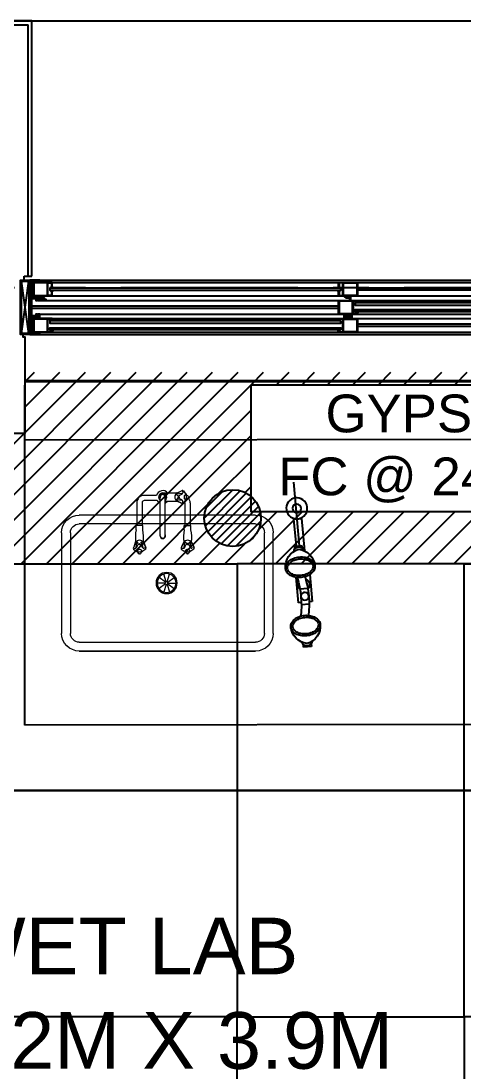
# Model space of a CAD drawing. Header units: millimetres. Extents: x -661525 to 498941, y 282148 to 1359693.
# Drawn here: x -336024 to -334852, y 451953 to 454733 of the extents above; entities that cross this region are included whole.
import ezdxf

# ---------------------------------------------------------------- set-up
doc = ezdxf.new("R2010")
doc.units = ezdxf.units.MM
doc.header["$LTSCALE"] = 2.5
doc.linetypes.add('CENTER', pattern=[2, 1.25, -0.25, 0.25, -0.25])
doc.layers.get('0').update_dxf_attribs({"linetype": 'CONTINUOUS'})
for name, color, linetype in [('A-ALU-SECTION', 11, 'CONTINUOUS'), ('A-ANNO-GRID', 5, 'CENTER'), ('A-ANNO-TEXT', 7, 'CONTINUOUS'), ('A-ELEV', 8, 'CONTINUOUS'), ('A-ELEV-MEDM', 34, 'CONTINUOUS'), ('A-ELEV-THIN', 8, 'CONTINUOUS'), ('A-GLAZ', 5, 'CONTINUOUS'), ('A-WALL-JAMB', 11, 'CONTINUOUS'), ('A-WALL-PLAS', 8, 'CONTINUOUS'), ('CEILING', 11, 'CONTINUOUS'), ('I-FURN', 14, 'CONTINUOUS'), ('I-SECT', 3, 'CONTINUOUS')]:
    doc.layers.add(name, color=color, linetype=linetype)
doc.layers.add('lab furniture', color=34, linetype='CONTINUOUS', lineweight=18)
doc.layers.add('Wall - Stone Hatch', color=252, linetype='CONTINUOUS', lineweight=13)
doc.styles.add('ROMAND', font='ROMAND')

# ---------------------------------------------------------------- blocks, each defined once
blk = doc.blocks.new('LIGHTS')
at = {"layer": 'CEILING', "transparency": 33554687}
h = blk.add_hatch(dxfattribs=at)
h.set_pattern_fill('ANGLE', color=40, scale=8)
h.set_pattern_definition([(0, (-357159.19, 594292.36), (0, 55.88), [40.64, -15.24]), (90, (-357159.19, 594292.36), (-55.88, 3e-15), [40.64, -15.24])])
h.paths.add_polyline_path([(-357709.2, 594292.4), (-357159.2, 594292.4), (-357159.2, 594842.4), (-357709.2, 594842.4)])
at = {"layer": 'CEILING', "color": 40}
for points in [[(-357734.2, 594267.4), (-357134.2, 594267.4), (-357134.2, 594867.4), (-357734.2, 594867.4)], [(-357709.2, 594292.4), (-357159.2, 594292.4), (-357159.2, 594842.4), (-357709.2, 594842.4)]]:
    blk.add_lwpolyline(points, close=True, dxfattribs=at)

msp = doc.modelspace()

# ---------------------------------------------------------------- hatches: boundary and pattern name
at = {"layer": 'CEILING', "transparency": 33554607}
h = msp.add_hatch(dxfattribs=at)
h.set_pattern_fill('ANSI31', color=254, scale=15)
h.set_pattern_definition([(45, (-687355.53, 1038021.126), (-33.6759605, 33.6759605), [])])
h.paths.add_polyline_path([(-336550.6, 450295.8), (-336550.6, 449878.8), (-336100.6, 449878.8), (-336100.6, 450295.8)])
h.paths.add_polyline_path([(-336191, 450200.1), (-336191, 450111.1), (-336189.6, 450111.1), (-336189.6, 450127.9)], flags=16)
h.paths.add_polyline_path([(-336428, 450168.2), (-336296.3, 450168.2), (-336243.7, 450155), (-336296.3, 450155), (-336296.3, 450036.5), (-336428, 450036.5)], flags=16)
h.paths.add_polyline_path([(-336425.3, 450127.9), (-336416.2, 450127.9), (-336416.2, 450076.8), (-336425.3, 450076.8)], flags=0)
h.paths.add_polyline_path([(-336305, 450161.7), (-336296.4, 450200.1), (-336296.4, 450155), (-336300.8, 450155), (-336300.8, 450042.9), (-336305, 450042.9), (-336305, 450049.6)], flags=16)
h.paths.add_polyline_path([(-336180.5, 450127.9), (-336180.5, 450119.1), (-336189.6, 450119.1), (-336189.6, 450127.9)], flags=16)
h.paths.add_polyline_path([(-336550.6, 450295.8), (-336651.6, 450295.8), (-337251.6, 450295.8), (-337851.6, 450295.8), (-338451.6, 450295.8), (-339051.6, 450295.8), (-339651.6, 450295.8), (-340100.6, 450295.8), (-340100.6, 449878.8), (-339465.6, 449878.8), (-337689.6, 449878.8), (-336550.6, 449878.8)])
h.paths.add_polyline_path([(-340100.6, 450295.8), (-340251.6, 450295.8), (-340251.6, 450895.8), (-340251.6, 451495.8), (-340251.6, 452095.8), (-340251.6, 452695.8), (-340251.6, 453295.8), (-340100.6, 453295.8), (-340100.6, 453633.8), (-340465.6, 453633.8), (-340465.6, 449878.8), (-340100.6, 449878.8)])
h.paths.add_polyline_path([(-329837.6, 452528.8), (-331025.6, 452528.8), (-331025.6, 452078.8), (-329937.6, 452078.8, -0.414214), (-329837.6, 452178.8)])
h.paths.add_polyline_path([(-328637.6, 452528.8), (-329837.6, 452528.8), (-329837.6, 452178.8, -0.414214), (-329737.6, 452078.8), (-328637.6, 452078.8)])
h.paths.add_polyline_path([(-328637.6, 452078.8), (-329737.6, 452078.8, -0.414214), (-329837.6, 451978.8), (-329837.6, 450428.8, -0.414214), (-329737.6, 450328.8), (-328637.6, 450328.8)])
h.paths.add_polyline_path([(-328637.6, 450328.8), (-329737.6, 450328.8, -0.414214), (-329837.6, 450228.8), (-329837.6, 449878.8), (-328637.6, 449878.8)])
h.paths.add_polyline_path([(-329837.6, 450228.8, -0.414214), (-329937.6, 450328.8), (-331025.6, 450328.8), (-331025.6, 449878.8), (-329837.6, 449878.8)])
h.paths.add_polyline_path([(-332100.6, 450295.8), (-332451.6, 450295.8), (-332550.6, 450295.8), (-332550.6, 449878.8), (-332100.6, 449878.8)])
h.paths.add_polyline_path([(-332550.6, 450295.8), (-332820.7, 450295.8), (-332820.7, 449962.7), (-334384.9, 449962.7), (-334384.9, 450295.8), (-334851.6, 450295.8), (-335451.6, 450295.8), (-336051.6, 450295.8), (-336100.6, 450295.8), (-336100.6, 449878.8), (-332550.6, 449878.8)])
h.paths.add_polyline_path([(-334993.3, 450200.1), (-334993.3, 450111.1), (-334991.9, 450111.1), (-334991.9, 450127.9)], flags=16)
h.paths.add_polyline_path([(-335098.6, 450168.2), (-335046, 450155), (-335098.6, 450155), (-335098.6, 450036.5), (-335230.3, 450036.5), (-335230.3, 450168.2)], flags=16)
h.paths.add_polyline_path([(-335098.7, 450200.1), (-335098.7, 450155), (-335103.1, 450155), (-335103.1, 450042.9), (-335107.3, 450042.9), (-335107.3, 450049.6), (-335107.3, 450161.7)], flags=16)
h.paths.add_polyline_path([(-335218.5, 450076.8), (-335227.7, 450076.8), (-335227.7, 450127.9), (-335218.5, 450127.9)], flags=0)
h.paths.add_polyline_path([(-338010.2, 453408.8, -0.414214), (-338085.2, 453333.8), (-337851.6, 453295.8), (-337251.6, 453295.8), (-336651.6, 453295.8), (-336550.6, 453295.8), (-336558.9, 453416.8, -1), (-336708.9, 453416.8, -1), (-336558.9, 453416.8), (-336551, 453641.8), (-336638.4, 453641.8), (-336638.4, 453773.8), (-337255.6, 453773.8), (-340013.7, 453802.7), (-340013.7, 453633.8), (-340100.6, 453633.8), (-340100.6, 453295.8), (-339651.6, 453295.8), (-339051.6, 453295.8), (-338451.6, 453295.8), (-338085.2, 453333.8, -0.414214), (-338160.2, 453408.8, -1)])
h.paths.add_polyline_path([(-336100.6, 453641.8), (-336550.6, 453641.8), (-336550.6, 453295.8), (-336100.6, 453295.8)])
h.paths.add_polyline_path([(-336013.6, 453802.8), (-336013.6, 453641.8), (-336100.6, 453641.8), (-336100.6, 453295.8), (-336051.6, 453295.8), (-335451.6, 453295.8), (-334851.6, 453295.8), (-334251.6, 453295.8), (-333651.6, 453295.8), (-333051.6, 453295.8), (-332550.6, 453295.8), (-332550.6, 453640.8), (-332625.9, 453640.8), (-332637.6, 453640.8), (-332637.6, 453802.8)])
h.paths.add_polyline_path([(-335415.2, 453473.8), (-335415.2, 453769.9), (-333850.9, 453769.9), (-333850.9, 453433.4), (-335390.8, 453433.4, -1.118362), (-335539, 453416.8, -0.640795)], flags=16)
h.paths.add_polyline_path([(-332100.6, 453640.8), (-332550.6, 453640.8), (-332550.6, 453295.8), (-332451.6, 453295.8), (-332100.6, 453295.8)])
h.paths.add_polyline_path([(-331037.6, 453802.8), (-332013.6, 453802.8), (-332013.6, 453640.8), (-332100.6, 453640.8), (-332100.6, 453295.8), (-331851.6, 453295.8), (-331251.6, 453295.8), (-331251.6, 452695.8), (-331251.6, 452095.8), (-331251.6, 451495.8), (-331251.6, 450895.8), (-331251.6, 450295.8), (-331851.6, 450295.8), (-332100.6, 450295.8), (-332100.6, 449878.8), (-331037.6, 449878.8), (-331037.6, 452528.8)])
h.paths.add_polyline_path([(-329837.6, 451978.8, -0.414214), (-329937.6, 452078.8), (-331025.6, 452078.8), (-331025.6, 450328.8), (-329937.6, 450328.8, -0.414214), (-329837.6, 450428.8)])
h.paths.add_polyline_path([(-338096.3, 453490.2), (-338096.3, 453702.5), (-338250.8, 453702.5), (-338250.8, 453490.2)], flags=24)
h.paths.add_polyline_path([(-335371.9, 453418), (-333868.2, 453418), (-333868.2, 453823.6), (-335371.9, 453823.6)], flags=9)
h.paths.add_polyline_path([(-331253.2, 451755.8), (-331035.2, 451755.8), (-331035.2, 451910.4), (-331253.2, 451910.4)], flags=9)
h.paths.add_polyline_path([(-330540.2, 450534.3), (-330322.2, 450534.3), (-330322.2, 450688.9), (-330540.2, 450688.9)], flags=24)
h.paths.add_polyline_path([(-329444.2, 452199.5), (-329444.2, 452411.8), (-329598.8, 452411.8), (-329598.8, 452199.5)], flags=24)
h.paths.add_polyline_path([(-329443.6, 451150.2), (-329443.6, 451257.6), (-329598.1, 451257.6), (-329598.1, 451150.2)], flags=24)
h.paths.add_polyline_path([(-329346.2, 450534.3), (-329128.2, 450534.3), (-329128.2, 450688.9), (-329346.2, 450688.9)], flags=24)
h.paths.add_polyline_path([(-329444.2, 449999.5), (-329444.2, 450211.8), (-329598.8, 450211.8), (-329598.8, 449999.5)], flags=24)
h.paths.add_polyline_path([(-338095.6, 450033.7), (-338095.6, 450141.1), (-338250.2, 450141.1), (-338250.2, 450033.7)], flags=24)
h.paths.add_polyline_path([(-340467.2, 451755.8), (-340249.2, 451755.8), (-340249.2, 451910.4), (-340467.2, 451910.4)], flags=9)
at = {"layer": 'CEILING', "transparency": 33554687}
h = msp.add_hatch(dxfattribs=at)
h.set_pattern_fill('ANSI31', color=6, scale=5)
h.set_pattern_definition([(45, (-335388.97, 453341.814), (-11.2253, 11.2253), [])])
edge = h.paths.add_edge_path()
edge.add_arc((-335464, 453416.8), 75, 0, 360)
at = {"layer": 'Wall - Stone Hatch'}
h = msp.add_hatch(dxfattribs=at)
h.set_pattern_fill('ANSI36', color=254, scale=0.8, angle=90, style=0)
h.set_pattern_definition([(135, (-1055891.537, -2766690.912), (-4.9391408666, 1.3470384182), [6.35, -1.27, 0, -1.27])])
h.paths.add_polyline_path([(-336000.6, 454046.8), (-336000.6, 453902.8), (-336025.6, 453902.8), (-336025.6, 454046.8)])
h.paths.add_polyline_path([(-336003.6, 454043.8), (-336003.6, 453905.8), (-336022.6, 453905.8), (-336022.6, 454043.8)], flags=16)

# ---------------------------------------------------------------- linework, layer by layer
at = {"color": 254, "linetype": 'ByBlock'}
for p, q in [((-335286.9, 453343), (-335302.4, 453512.2)), ((-335301.9, 453413.9), (-335281.4, 453415.8)), ((-335295.3, 453342.1), (-335301.9, 453413.9)), ((-335281.4, 453415.8), (-335273.5, 453329.6)), ((-335280, 453343.5), (-335300.5, 453341.6)), ((-335300.5, 453341.6), (-335299.9, 453334.9)), ((-335279.3, 453336.7), (-335280, 453343.5)), ((-335290, 453192.7), (-335296.1, 453260)), ((-335259.6, 453267.2), (-335253.1, 453196)), ((-335285.9, 453229.2), (-335265.4, 453231.1)), ((-335253.1, 453196), (-335261.7, 453195.2)), ((-335282.2, 453193.4), (-335290, 453192.7)), ((-335282.1, 453188.2), (-335261.6, 453190.1)), ((-335276.2, 453075), (-335276.8, 453081.8)), ((-335255.7, 453076.9), (-335276.2, 453075)), ((-335256.3, 453083.7), (-335255.7, 453076.9))]:
    msp.add_line(p, q, dxfattribs=at)
at = {"color": 254, "linetype": 'ByBlock', "extrusion": (0, 0, -1)}
for centre, major_axis, start_param, end_param in [((-335294.2, 453442.5), (-18.8, 20.5), 1.570795, 7.85398), ((-335294.2, 453442.5), (-7.65, 8.35), 1.570797298100033, 7.85398260527962), ((-335290.9, 453328.7), (-7.34, 8.01), 5.824846, 6.239637), ((-335289.6, 453327.4), (-8.6, 9.38), 6.239653, 6.601973), ((-335288.6, 453325.2), (-10.2, 11.1), 0.318779, 0.651076), ((-335288.6, 453325.2), (-10.2, 11.1), 0.651088, 0.983385), ((-335288.1, 453327.5), (-8.6, 9.38), 0.983373, 1.345693), ((-335287, 453329), (-7.34, 8.01), 1.345701, 1.760492), ((-335285.3, 453330.1), (-5.95, 6.49), 1.760489, 2.221877), ((-335275.4, 453287.4), (-33, 36), 5.364691, 6.734164), ((-335287.9, 453271.5), (-27.9, 30.5), 0.044872, 0.371435), ((-335282.5, 453257.6), (-38, 41.5), 0.371434, 0.65108), ((-335292.8, 453329.4), (-5.95, 6.49), 5.363466, 5.824853), ((-335282.5, 453257.6), (-34.5, 37.7), 0.371421, 0.651067), ((-335294.8, 453285.6), (-33, 36), 0.851183, 2.220656), ((-335282.5, 453257.6), (-38, 41.5), 0.651082, 0.930727), ((-335282.5, 453257.6), (-34.5, 37.7), 0.651074, 0.930719), ((-335279.7, 453272.2), (-24.5, 26.7), 0.930735, 1.257299), ((-335279.7, 453272.2), (-27.9, 30.5), 0.930728, 1.257292), ((-335274.2, 453281.8), (-20.5, 22.3), 1.25729, 1.683328), ((-335305, 453284.8), (-12.9, 14.1), 5.363474, 5.902023), ((-335305, 453284.8), (-12.9, 14.1), 4.824921, 5.36347), ((-335294.9, 453279.9), (-20.5, 22.3), 5.90202, 6.328058), ((-335305, 453284.8), (-9.5, 10.3), 5.363468, 5.902018), ((-335305, 453284.8), (-9.5, 10.3), 4.824918, 5.363468), ((-335294.9, 453279.9), (-17, 18.5), 5.902018, 6.328055), ((-335287.9, 453271.5), (-24.5, 26.7), 0.044871, 0.371435), ((-335274.2, 453281.8), (-17, 18.5), 1.257289, 1.683326), ((-335275.3, 453293.2), (-17, 18.5), 2.760427, 3.186465), ((-335275.3, 453293.2), (-20.5, 22.3), 2.760426, 3.186463), ((-335265.2, 453288.4), (-9.5, 10.3), 1.683327, 2.221877), ((-335265.2, 453288.4), (-9.5, 10.3), 2.221869, 2.760419), ((-335265.2, 453288.4), (-12.9, 14.1), 1.683329, 2.221879), ((-335265.2, 453288.4), (-12.9, 14.1), 2.221877, 2.760426), ((-335296, 453291.3), (-20.5, 22.3), 4.398881, 4.824919), ((-335296, 453291.3), (-17, 18.5), 4.398882, 4.82492), ((-335290.5, 453300.9), (-27.9, 30.5), 4.072319, 4.398882), ((-335290.5, 453300.9), (-24.5, 26.7), 4.072311, 4.398875), ((-335287.8, 453315.6), (-38, 41.5), 3.792666, 4.072311), ((-335287.8, 453315.6), (-34.5, 37.7), 3.792678, 4.072324), ((-335541.7, 453185.2), (-175.4, 191.4), 2.022399, 2.421354), ((-335287.8, 453315.6), (-34.5, 37.7), 3.513023, 3.792668), ((-335287.8, 453315.6), (-38, 41.5), 3.513034, 3.792679), ((-335521.2, 453187.1), (-175.4, 191.4), 2.022399, 2.421354), ((-335275.7, 453240.5), (-10.4, 11.4), 1.07652, 3.120709), ((-335282.4, 453301.7), (-24.5, 26.7), 3.186464, 3.513028), ((-335282.4, 453301.7), (-27.9, 30.5), 3.186463, 3.513026), ((-335275.7, 453240.5), (-10.4, 11.4), 4.592533, 5.906518), ((-335272.9, 453209.7), (-6.96, 7.59), 1.570797, 7.853982), ((-335280.9, 453125.3), (-20.5, 22.3), 5.902018, 6.328056), ((-335280.9, 453125.3), (-17, 18.5), 5.90202, 6.328058), ((-335273.8, 453116.9), (-27.9, 30.5), 0.04487, 0.371433), ((-335273.8, 453116.9), (-24.5, 26.7), 0.044872, 0.371435), ((-335268.4, 453103), (-38, 41.5), 0.371424, 0.65107), ((-335268.4, 453103), (-34.5, 37.7), 0.371438, 0.651084), ((-335268.4, 453103), (-38, 41.5), 0.651072, 0.930718), ((-335268.4, 453103), (-34.5, 37.7), 0.651077, 0.930722), ((-335265.6, 453117.6), (-24.5, 26.7), 0.930721, 1.257285), ((-335265.6, 453117.6), (-27.9, 30.5), 0.930728, 1.257292), ((-335260.1, 453127.2), (-17, 18.5), 1.257288, 1.683326), ((-335260.1, 453127.2), (-20.5, 22.3), 1.257291, 1.683328), ((-335251.1, 453133.8), (-9.5, 10.3), 1.68333, 2.221879), ((-335251.1, 453133.8), (-12.9, 14.1), 1.683327, 2.221876), ((-335290.9, 453130.2), (-12.9, 14.1), 5.363471, 5.902021), ((-335261.4, 453132.9), (-33, 36), 3.992775, 5.362248), ((-335290.9, 453130.2), (-12.9, 14.1), 4.824916, 5.363465), ((-335281.9, 453136.7), (-20.5, 22.3), 4.398884, 4.824922), ((-335290.9, 453130.2), (-9.5, 10.3), 5.363476, 5.902026), ((-335290.9, 453130.2), (-9.5, 10.3), 4.824925, 5.363474), ((-335281.9, 453136.7), (-17, 18.5), 4.398882, 4.82492), ((-335276.5, 453146.3), (-24.5, 26.7), 4.072321, 4.398885), ((-335273.7, 453161), (-34.5, 37.7), 3.513024, 3.79267), ((-335280.7, 453131.1), (-33, 36), 2.223098, 3.592571), ((-335268.3, 453147.1), (-24.5, 26.7), 3.186465, 3.513029), ((-335268.3, 453147.1), (-27.9, 30.5), 3.186465, 3.513028), ((-335261.2, 453138.6), (-17, 18.5), 2.760424, 3.186461), ((-335261.2, 453138.6), (-20.5, 22.3), 2.760425, 3.186463), ((-335251.1, 453133.8), (-9.5, 10.3), 2.221878, 2.760427), ((-335251.1, 453133.8), (-12.9, 14.1), 2.221874, 2.760423), ((-335276.5, 453146.3), (-27.9, 30.5), 4.072318, 4.398882), ((-335273.7, 453161), (-38, 41.5), 3.792684, 4.072329), ((-335273.7, 453161), (-34.5, 37.7), 3.792678, 4.072324), ((-335270.9, 453088.4), (-5.95, 6.49), 4.90208, 5.363468), ((-335273.7, 453161), (-38, 41.5), 3.513035, 3.79268), ((-335265.2, 453089.9), (-7.34, 8.01), 2.683259, 3.09805), ((-335263.3, 453089.1), (-5.95, 6.49), 2.221883, 2.68327), ((-335269.1, 453089.5), (-7.34, 8.01), 4.487289, 4.90208), ((-335268.1, 453091), (-8.6, 9.38), 4.124965, 4.487286), ((-335267.5, 453093.3), (-10.2, 11.1), 3.792683, 4.12498), ((-335267.5, 453093.3), (-10.2, 11.1), 3.460372, 3.792669), ((-335266.5, 453091.2), (-8.6, 9.38), 3.098054, 3.460374)]:
    msp.add_ellipse(centre, major_axis=major_axis, ratio=0.999997, start_param=start_param, end_param=end_param, dxfattribs=at)
at = {"layer": 'A-ALU-SECTION', "color": 254}
for points in [[(-335941.6, 454018.5), (-335943, 454018.5), (-335943, 454006.2), (-335953, 454006.2), (-335953, 454039.4), (-335943, 454039.4), (-335943, 454027.1), (-335941.6, 454027.1), (-335941.6, 454040.8), (-335991.6, 454040.8), (-335991.6, 454004.8), (-335972.8, 454004.8), (-335972.8, 453993.8), (-335969.6, 453993.8), (-335969.6, 453995.6), (-335971, 453995.6), (-335971, 453996.8), (-335966.6, 453996.8), (-335966.6, 453995.6), (-335967.6, 453995.6), (-335967.6, 453993.8), (-335964.8, 453993.8), (-335964.8, 453996.8), (-335963.2, 453996.8), (-335961.2, 453993.8), (-335957.9, 453993.8), (-335957.9, 453995.6), (-335960.2, 453995.6), (-335962.2, 453998.6), (-335971, 453998.6), (-335971, 454004.8), (-335941.6, 454004.8), (-335941.6, 454018.5)], [(-335954.4, 454039.4), (-335990.2, 454039.4), (-335990.2, 454006.2), (-335954.4, 454006.2), (-335954.4, 454039.4)], [(-335183.6, 454018.5), (-335182.2, 454018.5), (-335182.2, 454006.2), (-335172.2, 454006.2), (-335172.2, 454039.4), (-335182.2, 454039.4), (-335182.2, 454027.1), (-335183.6, 454027.1), (-335183.6, 454040.8), (-335133.6, 454040.8), (-335133.6, 454004.8), (-335183.6, 454004.8), (-335183.6, 454018.5)], [(-335170.8, 454039.4), (-335135, 454039.4), (-335135, 454006.2), (-335170.8, 454006.2), (-335170.8, 454039.4)], [(-335133.6, 453988.1), (-335135, 453988.1), (-335135, 453991.4), (-335145, 453991.4), (-335145, 453958.2), (-335135, 453958.2), (-335135, 453961.5), (-335133.6, 453961.5), (-335133.6, 453956.8), (-335166.9, 453956.8), (-335166.9, 453950.6), (-335158.1, 453950.6), (-335156.1, 453947.6), (-335153.8, 453947.6), (-335153.8, 453945.8), (-335157.1, 453945.8), (-335159.1, 453948.8), (-335160.7, 453948.8), (-335160.7, 453945.8), (-335163.5, 453945.8), (-335163.5, 453947.6), (-335162.5, 453947.6), (-335162.5, 453948.8), (-335166.9, 453948.8), (-335166.9, 453947.6), (-335165.5, 453947.6), (-335165.5, 453945.8), (-335168.7, 453945.8), (-335168.7, 453956.8), (-335183.6, 453956.8), (-335183.6, 453992.8), (-335154.2, 453992.8), (-335154.2, 453999), (-335163.1, 453999), (-335165.1, 454002), (-335167.3, 454002), (-335167.3, 454003.8), (-335164.1, 454003.8), (-335162.1, 454000.8), (-335160.4, 454000.8), (-335160.4, 454003.8), (-335157.6, 454003.8), (-335157.6, 454002), (-335158.6, 454002), (-335158.6, 454000.8), (-335154.2, 454000.8), (-335154.2, 454002), (-335155.6, 454002), (-335155.6, 454003.8), (-335152.4, 454003.8), (-335152.4, 453992.8), (-335133.6, 453992.8), (-335133.6, 453988.1)], [(-335146.4, 453991.4), (-335182.2, 453991.4), (-335182.2, 453958.2), (-335146.4, 453958.2), (-335146.4, 453991.4)], [(-335183.6, 453913.5), (-335182.2, 453913.5), (-335182.2, 453910.2), (-335172.2, 453910.2), (-335172.2, 453943.4), (-335182.2, 453943.4), (-335182.2, 453940.1), (-335183.6, 453940.1), (-335183.6, 453944.8), (-335150.4, 453944.8), (-335150.4, 453951), (-335159.2, 453951), (-335161.2, 453954), (-335163.5, 453954), (-335163.5, 453955.8), (-335160.2, 453955.8), (-335158.2, 453952.8), (-335156.6, 453952.8), (-335156.6, 453955.8), (-335153.8, 453955.8), (-335153.8, 453954), (-335154.8, 453954), (-335154.8, 453952.8), (-335150.4, 453952.8), (-335150.4, 453954), (-335151.8, 453954), (-335151.8, 453955.8), (-335148.6, 453955.8), (-335148.6, 453944.8), (-335133.6, 453944.8), (-335133.6, 453908.8), (-335183.6, 453908.8), (-335183.6, 453913.5)], [(-335941.6, 453913.5), (-335943, 453913.5), (-335943, 453910.2), (-335953, 453910.2), (-335953, 453943.4), (-335943, 453943.4), (-335943, 453940.1), (-335941.6, 453940.1), (-335941.6, 453944.8), (-335991.6, 453944.8), (-335991.6, 453908.8), (-335941.6, 453908.8), (-335941.6, 453913.5)], [(-335954.4, 453943.4), (-335990.2, 453943.4), (-335990.2, 453910.2), (-335954.4, 453910.2), (-335954.4, 453943.4)], [(-335170.8, 453943.4), (-335135, 453943.4), (-335135, 453910.2), (-335170.8, 453910.2), (-335170.8, 453943.4)]]:
    msp.add_lwpolyline(points, dxfattribs=at)
msp.add_lwpolyline([(-335177.4, 454025.8), (-335947.9, 454025.8), (-335947.9, 454019.8), (-335177.4, 454019.8)], close=True, dxfattribs=at)
at = {"layer": 'A-ANNO-GRID', "color": 252, "ltscale": 150}
msp.add_line((-399510, 454026.8), (-318617.7, 454026.8), dxfattribs=at)
at = {"layer": 'A-ELEV', "color": 254}
msp.add_line((-343995.6, 454732.8), (-320655.6, 454732.8), dxfattribs=at)
at = {"layer": 'A-ELEV'}
msp.add_lwpolyline([(-332635, 453779.8), (-336011, 453779.8)], dxfattribs=at)
at = {"layer": 'A-ELEV', "color": 254}
msp.add_lwpolyline([(-332637.6, 453777.8), (-336013.6, 453777.8)], dxfattribs=at)
at = {"layer": 'A-ELEV-MEDM', "color": 254}
for centre, start, end in [((-335945, 454025.8), 359.7081, 180.2928), ((-335945, 454019.8), 179.7072, 0.2919), ((-335942.3, 454025.8), 359.1234, 180.8775), ((-335942.3, 454019.8), 179.1225, 0.8766), ((-335939.7, 454025.8), 359.1234, 180.8775), ((-335939.7, 454019.8), 179.1225, 0.8766), ((-335185.6, 454025.8), 359.1225, 180.8766), ((-335185.6, 454019.8), 179.1234, 0.8775), ((-335182.9, 454025.8), 359.1225, 180.8766), ((-335182.9, 454019.8), 179.1234, 0.8775), ((-335180.3, 454025.8), 359.7072, 180.2919), ((-335180.3, 454019.8), 179.7081, 0.2928), ((-335137, 453986.8), 359.7072, 180.2919), ((-335134.3, 453986.8), 359.1225, 180.8766), ((-335131.7, 453986.8), 359.1225, 180.8766), ((-335137, 453962.8), 179.7072, 0.2919), ((-335134.3, 453962.8), 179.1225, 0.8766), ((-335131.7, 453962.8), 179.1225, 0.8766), ((-335945, 453938.8), 359.7072, 180.2919), ((-335942.3, 453938.8), 359.1225, 180.8766), ((-335939.7, 453938.8), 359.1225, 180.8766), ((-335185.6, 453938.8), 359.1234, 180.8775), ((-335182.9, 453938.8), 359.1234, 180.8775), ((-335180.3, 453938.8), 359.7081, 180.2928), ((-335945, 453914.8), 179.7072, 0.2919), ((-335942.3, 453914.8), 179.1225, 0.8766), ((-335939.7, 453914.8), 179.1225, 0.8766), ((-335185.6, 453914.8), 179.1234, 0.8775), ((-335182.9, 453914.8), 179.1234, 0.8775), ((-335180.3, 453914.8), 179.7081, 0.2928)]:
    msp.add_arc(centre, 1.34, start, end, dxfattribs=at)
at = {"layer": 'A-ELEV-THIN', "color": 254}
for p, q in [((-336003.6, 453905.8), (-336022.6, 454043.8)), ((-336022.6, 453905.8), (-336003.6, 454043.8)), ((-335974.6, 454046.8), (-332676.6, 454046.8)), ((-335974.6, 454040.8), (-332709.6, 454040.8)), ((-335974.6, 454004.8), (-332676.6, 454004.8)), ((-333517.6, 454025.8), (-335133.6, 454025.8)), ((-333517.6, 454019.8), (-335133.6, 454019.8)), ((-335183.6, 453977.8), (-335995.6, 453977.8)), ((-335974.6, 453992.8), (-332676.6, 453992.8)), ((-335183.6, 453971.8), (-335995.6, 453971.8)), ((-335974.6, 453956.8), (-332676.6, 453956.8)), ((-335974.6, 453944.8), (-332676.6, 453944.8)), ((-333517.6, 453929.8), (-335133.6, 453929.8)), ((-333517.6, 453923.8), (-335133.6, 453923.8)), ((-335974.6, 453908.8), (-332676.6, 453908.8)), ((-335974.6, 453902.8), (-332676.6, 453902.8))]:
    msp.add_line(p, q, dxfattribs=at)
at = {"layer": 'A-GLAZ', "color": 254}
for points in [[(-334369.4, 453986.8), (-335139.9, 453986.8), (-335139.9, 453980.8), (-334369.4, 453980.8)], [(-334369.4, 453962.8), (-335139.9, 453962.8), (-335139.9, 453968.8), (-334369.4, 453968.8)], [(-335177.4, 453938.8), (-335947.9, 453938.8), (-335947.9, 453932.8), (-335177.4, 453932.8)], [(-335177.4, 453914.8), (-335947.9, 453914.8), (-335947.9, 453920.8), (-335177.4, 453920.8)]]:
    msp.add_lwpolyline(points, close=True, dxfattribs=at)
at = {"layer": 'A-WALL-JAMB', "color": 254}
msp.add_lwpolyline([(-336000.6, 454046.8), (-336000.6, 453902.8), (-336025.6, 453902.8), (-336025.6, 454046.8), (-336000.6, 454046.8)], dxfattribs=at)
msp.add_lwpolyline([(-336003.6, 454043.8), (-336003.6, 453905.8), (-336022.6, 453905.8), (-336022.6, 454043.8)], close=True, dxfattribs=at)
at = {"layer": 'A-WALL-PLAS', "color": 254}
for p, q in [((-335995.6, 454732.8), (-337255.6, 454732.8)), ((-335995.6, 454056.8), (-335995.6, 454732.8)), ((-337245.6, 454722.8), (-336005.6, 454722.8)), ((-336005.6, 454056.8), (-336005.6, 454722.8)), ((-336015.6, 454046.8), (-336015.6, 454056.8)), ((-336015.6, 454056.8), (-336005.6, 454056.8)), ((-336005.6, 454056.8), (-335995.6, 454056.8))]:
    msp.add_line(p, q, dxfattribs=at)
msp.add_lwpolyline([(-336019.6, 453902.8), (-336019.6, 453896.8), (-336013.6, 453896.8), (-336013.6, 453640.8), (-336638.4, 453640.8)], dxfattribs=at)
at = {"layer": 'CEILING', "color": 1}
msp.add_lwpolyline([(-335415.2, 453769.9), (-333850.9, 453769.9), (-333850.9, 453433.4), (-335415.2, 453433.4)], close=True, dxfattribs=at)
at = {"layer": 'CEILING'}
for points in [[(-335451.6, 452695.8), (-336051.6, 452695.8), (-336051.6, 453295.8), (-335451.6, 453295.8)], [(-335451.6, 452695.8), (-334851.6, 452695.8), (-334851.6, 453295.8), (-335451.6, 453295.8)], [(-334251.6, 452695.8), (-334851.6, 452695.8), (-334851.6, 453295.8), (-334251.6, 453295.8)], [(-335451.6, 452095.8), (-336051.6, 452095.8), (-336051.6, 452695.8), (-335451.6, 452695.8)], [(-335451.6, 452095.8), (-334851.6, 452095.8), (-334851.6, 452695.8), (-335451.6, 452695.8)], [(-334251.6, 452095.8), (-334851.6, 452095.8), (-334851.6, 452695.8), (-334251.6, 452695.8)], [(-335451.6, 452095.8), (-336051.6, 452095.8), (-336051.6, 451495.8), (-335451.6, 451495.8)], [(-335451.6, 452095.8), (-334851.6, 452095.8), (-334851.6, 451495.8), (-335451.6, 451495.8)], [(-334251.6, 452095.8), (-334851.6, 452095.8), (-334851.6, 451495.8), (-334251.6, 451495.8)]]:
    msp.add_lwpolyline(points, close=True, dxfattribs=at)
at = {"layer": 'CEILING', "color": 6}
msp.add_circle((-335464, 453416.8), 75, dxfattribs=at)
at = {"layer": 'I-FURN', "color": 254}
for p, q in [((-336013.6, 452868.8), (-336013.6, 453768.8)), ((-336013.6, 453623.8), (-328637.6, 453632.8)), ((-328637.6, 452877.8), (-336013.6, 452868.8))]:
    msp.add_line(p, q, dxfattribs=at)
at = {"layer": 'I-SECT', "color": 254}
msp.add_lwpolyline([(-335995.6, 453999.8), (-335995.6, 454044.8), (-335984.6, 454044.8), (-335984.6, 454040.8), (-335980.6, 454040.8), (-335980.6, 454042.8), (-335982.6, 454042.8), (-335982.6, 454044.8), (-335976.6, 454044.8), (-335976.6, 454042.8), (-335978.6, 454042.8), (-335978.6, 454040.8), (-335974.6, 454040.8), (-335974.6, 454046.8), (-336000.6, 454046.8), (-336000.6, 454044.8), (-335997.6, 454044.8), (-335997.6, 453999.8), (-336000.6, 453999.8), (-336000.6, 453997.8), (-335997.6, 453997.8), (-335997.6, 453951.8), (-336000.6, 453951.8), (-336000.6, 453949.8), (-335997.6, 453949.8), (-335997.6, 453904.8), (-336000.6, 453904.8), (-336000.6, 453902.8), (-335974.6, 453902.8), (-335974.6, 453908.8), (-335978.6, 453908.8), (-335978.6, 453906.8), (-335976.6, 453906.8), (-335976.6, 453904.8), (-335982.6, 453904.8), (-335982.6, 453906.8), (-335980.6, 453906.8), (-335980.6, 453908.8), (-335984.6, 453908.8), (-335984.6, 453904.8), (-335995.6, 453904.8), (-335995.6, 453949.8), (-335984.6, 453949.8), (-335984.6, 453944.8), (-335980.6, 453944.8), (-335980.6, 453946.8), (-335982.6, 453946.8), (-335982.6, 453949.8), (-335976.6, 453949.8), (-335976.6, 453946.8), (-335978.6, 453946.8), (-335978.6, 453944.8), (-335974.6, 453944.8), (-335974.6, 453956.8), (-335978.6, 453956.8), (-335978.6, 453954.8), (-335976.6, 453954.8), (-335976.6, 453951.8), (-335982.6, 453951.8), (-335982.6, 453954.8), (-335980.6, 453954.8), (-335980.6, 453956.8), (-335984.6, 453956.8), (-335984.6, 453951.8), (-335995.6, 453951.8), (-335995.6, 453997.8), (-335984.6, 453997.8), (-335984.6, 453992.8), (-335980.6, 453992.8), (-335980.6, 453994.8), (-335982.6, 453994.8), (-335982.6, 453997.8), (-335976.6, 453997.8), (-335976.6, 453994.8), (-335978.6, 453994.8), (-335978.6, 453992.8), (-335974.6, 453992.8), (-335974.6, 454004.8), (-335978.6, 454004.8), (-335978.6, 454002.8), (-335976.6, 454002.8), (-335976.6, 453999.8), (-335982.6, 453999.8), (-335982.6, 454002.8), (-335980.6, 454002.8), (-335980.6, 454004.8), (-335984.6, 454004.8), (-335984.6, 453999.8), (-335995.6, 453999.8)], dxfattribs=at)
at = {"layer": 'lab furniture', "color": 254}
for p, q in [((-335665.6, 453476.9), (-335698, 453476.8)), ((-335658, 453475.6), (-335658, 453469)), ((-335650.8, 453481.6), (-335656.4, 453478.3)), ((-335649.2, 453483.2), (-335611.3, 453483.3)), ((-335641.9, 453478.4), (-335647.6, 453481.6)), ((-335640.3, 453469), (-335640.3, 453475.6)), ((-335609.2, 453475.7), (-335612.8, 453478.8)), ((-335612.2, 453481.5), (-335597.9, 453489.4)), ((-335612.2, 453481.5), (-335597.9, 453489.4)), ((-335611.1, 453483.5), (-335599.5, 453488.5)), ((-335611.1, 453483.5), (-335599.5, 453488.5)), ((-335598.4, 453481.4), (-335610.9, 453479.9)), ((-335598.4, 453481.4), (-335610.9, 453479.9)), ((-335598, 453480.2), (-335606.3, 453475.9)), ((-335605.9, 453472.4), (-335605.8, 453474.5)), ((-335598, 453480.2), (-335600.6, 453478.9)), ((-335596.7, 453488.4), (-335596, 453484)), ((-335596.7, 453488.4), (-335596, 453484)), ((-335593.9, 453489), (-335588.4, 453481.3)), ((-335593.9, 453489), (-335588.4, 453481.3)), ((-335581.2, 453473.8), (-335581.2, 453472.4)), ((-335717.7, 453457.1), (-335717.6, 453397.2)), ((-335703.7, 453457.1), (-335703.6, 453397.2)), ((-335663.4, 453462.9), (-335697.9, 453462.9)), ((-335656.4, 453466.3), (-335655.6, 453465.8)), ((-335655.4, 453370), (-335655.6, 453472.3)), ((-335642.5, 453370), (-335642.7, 453472.3)), ((-335642.7, 453465.8), (-335641.9, 453466.3)), ((-335642.6, 453461.4), (-335611.3, 453461.5)), ((-335609.2, 453469.1), (-335612.8, 453466)), ((-335612.1, 453463.3), (-335597.8, 453455.4)), ((-335612.1, 453463.3), (-335597.8, 453455.4)), ((-335611.1, 453461.3), (-335599.5, 453456.3)), ((-335611.1, 453461.3), (-335599.5, 453456.3)), ((-335598.3, 453463.4), (-335610.8, 453464.9)), ((-335598.3, 453463.4), (-335610.8, 453464.9)), ((-335608.2, 453473.5), (-335608.2, 453472.4)), ((-335608.1, 453471.3), (-335608.2, 453472.4)), ((-335598, 453464.6), (-335606.3, 453468.9)), ((-335605.9, 453472.4), (-335605.8, 453470.3)), ((-335598, 453464.6), (-335600.5, 453465.9)), ((-335596.6, 453456.4), (-335596, 453460.8)), ((-335596.6, 453456.4), (-335596, 453460.8)), ((-335593.8, 453455.8), (-335588.4, 453463.5)), ((-335593.8, 453455.8), (-335588.4, 453463.5)), ((-335590.4, 453457.3), (-335590.3, 453397.4)), ((-335581.2, 453471), (-335581.2, 453472.4)), ((-335576.4, 453457.3), (-335576.3, 453397.4)), ((-335683.3, 453424.7), (-335870, 453424.7)), ((-335403.3, 453424.7), (-335688, 453424.7)), ((-335683.3, 453401.4), (-335870, 453401.4)), ((-335719.2, 453385.6), (-335719.3, 453397.2)), ((-335701.9, 453397.2), (-335719.3, 453397.2)), ((-335701.8, 453385.6), (-335701.9, 453397.2)), ((-335403.3, 453401.4), (-335688, 453401.4)), ((-335592, 453385.8), (-335592, 453397.4)), ((-335592, 453397.4), (-335574.6, 453397.4)), ((-335574.6, 453385.8), (-335574.6, 453397.4)), ((-335916.7, 453378.1), (-335916.7, 453111.4)), ((-335893.4, 453378.1), (-335893.4, 453111.4)), ((-335380, 453111.4), (-335380, 453378.1)), ((-335356.7, 453111.4), (-335356.7, 453378.1)), ((-335719.6, 453352.8), (-335726.7, 453338.5)), ((-335721.6, 453351.7), (-335725.8, 453340.1)), ((-335725.8, 453337.3), (-335722.1, 453336.6)), ((-335719.4, 453339), (-335718, 453351.5)), ((-335718.3, 453338.6), (-335714, 453347)), ((-335713.8, 453349.9), (-335716.9, 453353.5)), ((-335710.5, 453346.6), (-335712.6, 453346.5)), ((-335711.6, 453348.8), (-335710.5, 453348.8)), ((-335709.4, 453348.8), (-335710.5, 453348.8)), ((-335710.5, 453346.6), (-335708.3, 453346.5)), ((-335707.2, 453349.9), (-335704.1, 453353.5)), ((-335702.7, 453338.7), (-335707, 453347)), ((-335701.5, 453339), (-335703, 453351.5)), ((-335701.4, 453352.8), (-335693.5, 453338.5)), ((-335699.4, 453351.8), (-335694.4, 453340.2)), ((-335694.4, 453337.4), (-335698.8, 453336.7)), ((-335592.3, 453353), (-335600.2, 453338.7)), ((-335599.8, 453334.7), (-335592.1, 453329.3)), ((-335594.3, 453352), (-335599.3, 453340.4)), ((-335599.2, 453337.5), (-335594.8, 453336.9)), ((-335592.2, 453339.2), (-335590.7, 453351.7)), ((-335591, 453338.9), (-335586.7, 453347.2)), ((-335586.5, 453350.1), (-335589.6, 453353.7)), ((-335583.2, 453346.8), (-335585.3, 453346.7)), ((-335584.3, 453349), (-335583.2, 453349.1)), ((-335582.1, 453349), (-335583.2, 453349.1)), ((-335583.2, 453346.8), (-335581.1, 453346.7)), ((-335579.9, 453350.1), (-335576.8, 453353.7)), ((-335575.4, 453338.9), (-335579.7, 453347.2)), ((-335574.2, 453339.3), (-335575.7, 453351.8)), ((-335566.6, 453334.8), (-335574.3, 453329.3)), ((-335574.1, 453353.1), (-335566.2, 453338.8)), ((-335572.1, 453352), (-335567.1, 453340.4)), ((-335567.1, 453337.6), (-335571.6, 453336.9)), ((-335726.4, 453334.5), (-335719.4, 453329.1)), ((-335711.8, 453321.9), (-335710.4, 453321.9)), ((-335709, 453321.9), (-335710.4, 453321.9)), ((-335693.8, 453334.6), (-335701.5, 453329.1)), ((-335584.6, 453322.1), (-335583.2, 453322.1)), ((-335581.8, 453322.1), (-335583.2, 453322.1)), ((-335641.7, 453246.9), (-335658.8, 453259.3)), ((-335639.8, 453248.3), (-335646.4, 453268.4)), ((-335637.5, 453248.3), (-335631, 453268.4)), ((-335635.7, 453246.9), (-335618.6, 453259.3)), ((-335642.4, 453244.7), (-335663.5, 453244.7)), ((-335641.7, 453242.5), (-335658.8, 453230.1)), ((-335639.8, 453241.2), (-335646.4, 453221.1)), ((-335637.5, 453241.2), (-335631, 453221.1)), ((-335635.7, 453242.5), (-335618.6, 453230.1)), ((-335634.9, 453244.7), (-335613.8, 453244.7)), ((-335870, 453088), (-335403.3, 453088)), ((-335870, 453064.7), (-335403.3, 453064.7)), ((-335403.3, 453064.7), (-335870, 453064.7))]:
    msp.add_line(p, q, dxfattribs=at)
for centre, radius, start, end in [((-335697.9, 453457.1), 19.7, 90.1014, 180.1014), ((-335649.1, 453472.3), 17.1, 39.8932, 164.3568), ((-335649.1, 453472.3), 10.9, 306.525, 233.6778), ((-335649.1, 453472.3), 9.45, 140.3991, 159.8037), ((-335649.1, 453472.3), 6.79, 342.7402, 197.4626), ((-335649.1, 453472.3), 6.48, 0.1014, 180.1014), ((-335649.1, 453472.3), 9.45, 80.3991, 99.8037), ((-335649.1, 453472.3), 9.45, 20.3991, 39.8037), ((-335602.6, 453471.6), 14.6, 125.7295, 176.947), ((-335602.6, 453471.6), 14.6, 125.7295, 150.2146), ((-335611.3, 453479.8), 1.89, 118.8932, 210.365), ((-335611.3, 453479.8), 1.89, 118.8932, 213.7802), ((-335608, 453479.2), 3.76, 252.0801, 298.5677), ((-335597.7, 453488.3), 1.02, 8.7889, 118.8933), ((-335597.7, 453488.3), 1.02, 8.7889, 118.8933), ((-335599.7, 453483.5), 3.77, 297.3951, 7.5071), ((-335599.7, 453483.5), 3.77, 297.3951, 7.5071), ((-335596.1, 453486.2), 3.61, 51.6754, 118.8934), ((-335596.1, 453486.2), 3.61, 51.6754, 118.8934), ((-335583.4, 453472.3), 9.26, 160.4941, 172.9583), ((-335586.8, 453473.5), 5.66, 144.5322, 160.4941), ((-335588.4, 453474.7), 3.68, 121.2798, 144.5322), ((-335589.3, 453476.2), 1.9, 88.6914, 121.2798), ((-335589.3, 453476.2), 1.9, 56.103, 88.6914), ((-335572.5, 453490.8), 18.5, 210.5659, 240.0015), ((-335572.5, 453490.8), 18.5, 210.5659, 219.8225), ((-335590.3, 453474.7), 3.68, 32.8506, 56.103), ((-335592, 453473.7), 5.66, 16.8887, 32.8506), ((-335595.4, 453472.6), 9.26, 4.4245, 16.8887), ((-335582.3, 453473.8), 1.02, 0.1003, 60.0015), ((-335697.9, 453457.1), 5.76, 90.1014, 180.1014), ((-335649.1, 453472.3), 17.1, 213.3758, 247.7677), ((-335649.1, 453472.3), 9.45, 200.3991, 219.8037), ((-335649.1, 453472.3), 17.1, 292.4351, 320.3096), ((-335649.1, 453472.3), 9.45, 320.3991, 339.8037), ((-335602.6, 453473.2), 14.6, 183.2536, 234.4712), ((-335602.6, 453473.2), 14.6, 209.9918, 234.4712), ((-335611.2, 453464.9), 1.89, 146.4205, 241.3074), ((-335611.2, 453464.9), 1.89, 149.8769, 241.3074), ((-335608, 453465.5), 3.76, 61.6329, 108.1206), ((-335597.6, 453456.5), 1.02, 241.3073, 351.4117), ((-335597.6, 453456.5), 1.02, 241.3073, 351.4117), ((-335599.7, 453461.2), 3.77, 352.6935, 62.8056), ((-335599.7, 453461.2), 3.77, 352.6935, 62.8056), ((-335596.1, 453458.6), 3.61, 241.3072, 308.5253), ((-335596.1, 453458.6), 3.61, 241.3072, 308.5253), ((-335582.6, 453472.2), 10.1, 172.9583, 184.4245), ((-335584.1, 453472.1), 8.57, 184.4245, 196.8887), ((-335586, 453471.5), 6.55, 196.8887, 212.8506), ((-335588.9, 453469.7), 3.11, 212.8506, 236.103), ((-335596.2, 453457.3), 5.76, 0.1014, 26.1762), ((-335589.5, 453468.8), 2.06, 236.103, 268.6914), ((-335589.5, 453468.8), 2.06, 268.6914, 301.2798), ((-335572.4, 453454.1), 18.5, 120.1992, 149.6348), ((-335590, 453469.7), 3.11, 301.2798, 324.5322), ((-335572.4, 453454.1), 18.5, 140.3789, 149.6348), ((-335592.9, 453471.7), 6.55, 324.5322, 340.4941), ((-335594.8, 453472.4), 8.57, 340.4941, 352.9583), ((-335596.3, 453472.5), 10.1, 352.9583, 4.4245), ((-335582.3, 453471), 1.02, 300.1992, 0.1003), ((-335596.2, 453457.3), 19.7, 0.1014, 41.7319), ((-335634.2, 453365.7), 87.3, 166.8516, 187.8107), ((-335786.8, 453365.4), 87.3, 352.3921, 13.3511), ((-335649, 453370), 7.38, 151.506, 28.6968), ((-335649, 453370), 6.48, 180.1014, 0.1014), ((-335507, 453365.9), 87.3, 166.8516, 187.8107), ((-335659.5, 453365.7), 87.3, 352.3921, 13.3511), ((-335723.6, 453336.8), 3.61, 151.3072, 218.5253), ((-335725.7, 453338.3), 1.02, 151.3073, 261.4117), ((-335721.6, 453340.4), 3.77, 262.6935, 332.8056), ((-335709.7, 453343.3), 14.6, 93.2536, 144.4712), ((-335717.9, 453351.9), 1.89, 56.4205, 151.3074), ((-335717.3, 453348.7), 3.76, 331.6329, 18.1206), ((-335711.3, 453343.3), 14.6, 35.7295, 86.947), ((-335703.6, 453348.7), 3.76, 162.0801, 208.5677), ((-335703.1, 453351.9), 1.89, 28.8932, 123.7802), ((-335699.3, 453340.4), 3.77, 207.3951, 277.5071), ((-335694.6, 453338.4), 1.02, 278.7889, 28.8933), ((-335696.7, 453336.8), 3.61, 321.6754, 28.8934), ((-335597, 453337), 3.61, 151.3094, 218.5274), ((-335599.1, 453338.5), 1.02, 151.3094, 261.4139), ((-335594.3, 453340.6), 3.77, 262.6957, 332.8077), ((-335582.4, 453343.5), 14.6, 93.2557, 144.4733), ((-335590.7, 453352.1), 1.89, 56.4226, 151.3095), ((-335590.1, 453348.9), 3.76, 331.635, 18.1227), ((-335584, 453343.5), 14.6, 35.7316, 86.9492), ((-335576.4, 453348.9), 3.76, 162.0822, 208.5699), ((-335575.8, 453352.2), 1.89, 28.8954, 123.7823), ((-335572.1, 453340.6), 3.77, 207.3972, 277.5092), ((-335567.3, 453338.6), 1.02, 278.791, 28.8955), ((-335569.4, 453337), 3.61, 321.6775, 28.8955), ((-335728.7, 453313.1), 18.5, 30.1992, 59.6348), ((-335714.1, 453330.2), 2.06, 146.103, 178.6914), ((-335714.1, 453330.2), 2.06, 178.6914, 211.2798), ((-335713.2, 453329.6), 3.11, 122.8506, 146.103), ((-335713.2, 453330.7), 3.11, 211.2798, 234.5322), ((-335711.2, 453333.5), 6.55, 234.5322, 250.4941), ((-335711.3, 453326.7), 6.55, 106.8887, 122.8506), ((-335710.5, 453335.4), 8.57, 250.4941, 262.9583), ((-335710.7, 453324.8), 8.57, 94.4245, 106.8887), ((-335711.8, 453322.9), 1.02, 210.1992, 270.1003), ((-335710.3, 453337), 10.1, 262.9583, 274.4245), ((-335710.6, 453323.2), 10.1, 82.9583, 94.4245), ((-335710.2, 453336.1), 9.26, 274.4245, 286.8887), ((-335710.5, 453324.1), 9.26, 70.4941, 82.9583), ((-335709, 453322.9), 1.02, 270.1003, 330.0015), ((-335692.1, 453313.2), 18.5, 120.5659, 150.0015), ((-335709.2, 453332.7), 5.66, 286.8887, 302.8506), ((-335709.3, 453327.5), 5.66, 54.5322, 70.4941), ((-335708.1, 453331), 3.68, 302.8506, 326.103), ((-335708.2, 453329.1), 3.68, 31.2798, 54.5322), ((-335706.6, 453330), 1.9, 326.103, 358.6914), ((-335706.6, 453330), 1.9, 358.6914, 31.2798), ((-335601.5, 453313.3), 18.5, 30.2013, 59.6369), ((-335587, 453330.2), 1.9, 148.923, 181.5114), ((-335587, 453330.2), 1.9, 181.5114, 214.0998), ((-335585.5, 453329.3), 3.68, 125.6706, 148.923), ((-335585.5, 453331.2), 3.68, 214.0998, 237.3522), ((-335584.3, 453327.7), 5.66, 109.7087, 125.6706), ((-335584.4, 453332.9), 5.66, 237.3522, 253.3141), ((-335583.1, 453324.3), 9.26, 97.2445, 109.7087), ((-335583.4, 453336.3), 9.26, 253.3141, 265.7783), ((-335584.6, 453323.2), 1.02, 210.2013, 270.1025), ((-335583, 453323.5), 10.1, 85.7783, 97.2445), ((-335583.3, 453337.2), 10.1, 265.7783, 277.2445), ((-335582.9, 453325), 8.57, 73.3141, 85.7783), ((-335583.1, 453335.6), 8.57, 277.2445, 289.7087), ((-335581.8, 453323.2), 1.02, 270.1025, 330.0036), ((-335564.8, 453313.4), 18.5, 120.568, 150.0036), ((-335582.3, 453326.9), 6.55, 57.3522, 73.3141), ((-335582.5, 453333.8), 6.55, 289.7087, 305.6706), ((-335580.4, 453329.8), 3.11, 34.0998, 57.3522), ((-335580.5, 453331), 3.11, 305.6706, 328.923), ((-335579.6, 453330.4), 2.06, 1.5114, 34.0998), ((-335579.6, 453330.4), 2.06, 328.923, 1.5114)]:
    msp.add_arc(centre, radius, start, end, dxfattribs=at)
at = {"layer": 'lab furniture', "color": 254, "extrusion": (0, 0, -1)}
for centre, major_axis, start_param, end_param in [((-335870, 453378.1), (33, 33), 3.926991, 5.497787), ((-335403.3, 453378.1), (33, -33), 3.926991, 5.497787), ((-335870, 453378.1), (16.5, -16.5), 2.356194, 3.926991), ((-335403.3, 453378.1), (16.5, 16.5), 5.497787, 7.068584), ((-335638.7, 453244.7), (19.8, -19.8), 3.926991, 10.210176), ((-335638.7, 453244.7), (17.6, -17.6), 3.926991, 10.210176), ((-335638.7, 453244.7), (-2.64, -2.64), 2.356194490150733, 8.639379797330319), ((-335870, 453111.4), (33, -33), 0.785398, 2.356194), ((-335870, 453111.4), (16.5, 16.5), 2.356194, 3.926991), ((-335403.3, 453111.4), (33, 33), 0.785398, 2.356194), ((-335403.3, 453111.4), (16.5, -16.5), 5.497787, 7.068584)]:
    msp.add_ellipse(centre, major_axis=major_axis, ratio=1, start_param=start_param, end_param=end_param, dxfattribs=at)

# ---------------------------------------------------------------- block references
at = {"layer": 'CEILING'}
msp.add_blockref('LIGHTS', (22882.5, -141571.5), dxfattribs=at)

# ---------------------------------------------------------------- texts
at = {"layer": 'A-ANNO-TEXT', "color": 0, "ltscale": 0.5, "insert": (-333366.1, 452013.1), "char_height": 150, "width": 4767.61, "attachment_point": 6, "style": 'ROMAND'}
msp.add_mtext('\\A1;\\pxqc;{\\f@Arial Unicode MS|b0|i0|c0|p34;\\C256;WET LAB\\P11.82M X 3.9M\\P493.57 SQ.FT.\\Fromand|c0;\\C6; }', dxfattribs=at)
at = {"layer": 'CEILING', "color": 0, "ltscale": 0.5, "insert": (-333304.9, 453600.4), "char_height": 100, "width": 2623.643, "attachment_point": 6, "style": 'ROMAND'}
msp.add_mtext('\\A1;\\pxqc;{\\f@Arial Unicode MS|b0|i0|c0|p34;\\C1;GYPSUM CEILING\\PFC @ 2400 FROM FFL}', dxfattribs=at)

doc.saveas('drawing.dxf')
